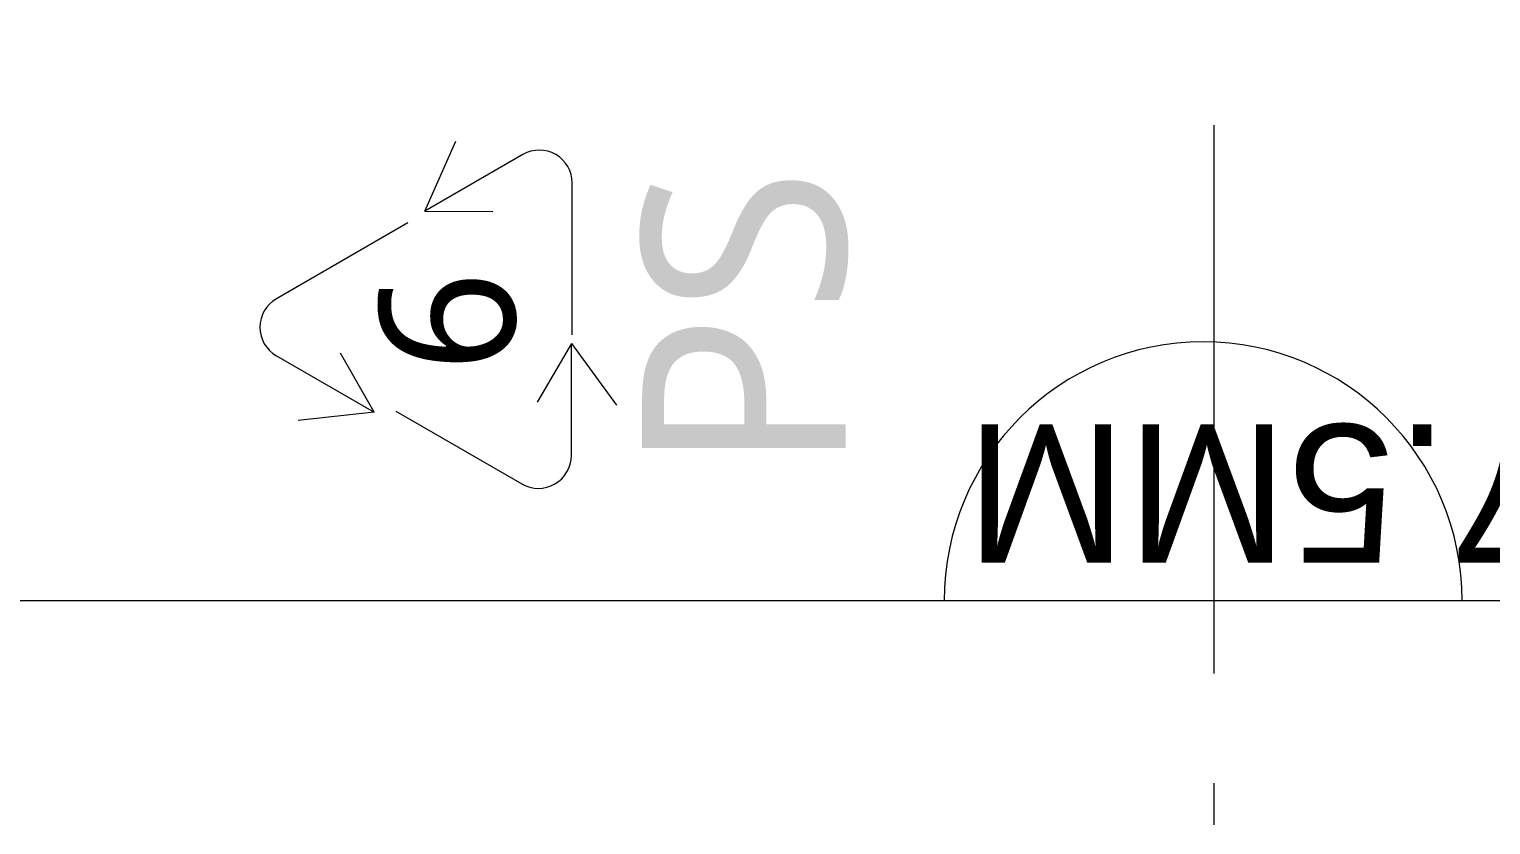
# Model space of a CAD drawing. Header units: millimetres. Extents: x 1863 to 2194, y 977 to 1295.
# Drawn here: x 2016.53 to 2050.38, y 977.02 to 995.44 of the extents above; entities that cross this region are included whole.
import ezdxf

# ---------------------------------------------------------------- set-up
doc = ezdxf.new("R2010")
doc.units = ezdxf.units.MM
doc.linetypes.add('CENTERX2', pattern=[101.6, 63.5, -12.7, 12.7, -12.7])
doc.layers.add('05 Tray 實際版框', color=220, linetype='Continuous', lineweight=25)
doc.styles.add('CHINE', font='')
doc.styles.get("Standard").update_dxf_attribs({"font": 'txt', "bigfont": 'gbcbig.shx'})
doc.styles.get('CHINE').set_extended_font_data('微軟正黑體')

msp = doc.modelspace()

# ---------------------------------------------------------------- linework, layer by layer
at = {"layer": '05 Tray 實際版框', "linetype": 'CENTERX2', "lineweight": 0, "ltscale": 0.2}
msp.add_line((2043.966, 1257.38), (2043.966, 977.019), dxfattribs=at)
at = {"layer": '05 Tray 實際版框', "color": 5, "lineweight": 13}
for p, q in [((2025.691, 991.232), (2026.405, 992.852)), ((2027.958, 992.54), (2025.691, 991.232)), ((2029.103, 988.368), (2029.103, 991.88)), ((2025.691, 991.232), (2027.266, 991.224)), ((2025.292, 990.956), (2022.251, 989.2)), ((2029.083, 988.166), (2028.288, 986.806)), ((2029.083, 985.572), (2029.083, 988.166)), ((2029.083, 988.166), (2030.129, 986.738)), ((2022.251, 987.879), (2024.518, 986.57)), ((2024.518, 986.57), (2023.737, 987.938)), ((2024.518, 986.57), (2022.758, 986.378)), ((2025.017, 986.598), (2027.938, 984.912))]:
    msp.add_line(p, q, dxfattribs=at)
at = {"layer": '05 Tray 實際版框', "lineweight": 0, "ltscale": 0.2}
msp.add_lwpolyline([(2049.717, 982.203, 1), (2037.717, 982.203, 1)], format="xyb", dxfattribs=at)
msp.add_lwpolyline([(2049.717, 982.203, 1), (2037.717, 982.203, 1)], format="xyb", dxfattribs=at)
msp.add_lwpolyline([(2177.895, 982.203), (2003.716, 982.203)], dxfattribs=at)
at = {"layer": '05 Tray 實際版框', "color": 5, "lineweight": 13}
for centre, start, end in [((2028.34, 991.88), 0, 120), ((2022.632, 988.539), 120, 240), ((2028.32, 985.572), 240, 0)]:
    msp.add_arc(centre, 0.763, start, end, dxfattribs=at)

# ---------------------------------------------------------------- texts
at = {"layer": '05 Tray 實際版框', "color": 5, "lineweight": 13, "attachment_point": 1, "rotation": 90, "style": 'CHINE'}
for s, insert, char_height, width in [('{\\fMicrosoft JhengHei|b0|i0|c136|p34;PS}', (2030.722, 985.147), 4.71386, 44.06464), ('{\\fMicrosoft JhengHei|b0|i0|c136|p34;6}', (2024.637, 987.503), 3.14258, 29.37643)]:
    msp.add_mtext(s, dxfattribs=dict(at, insert=insert, char_height=char_height, width=width))
at = {"layer": '05 Tray 實際版框', "lineweight": 0, "ltscale": 0.2, "insert": (2051.897, 983.087), "char_height": 3.20376, "width": 13.38695, "attachment_point": 1, "rotation": 180}
msp.add_mtext('{\\fArial|b0|i0|c0|p0;7.5MM}', dxfattribs=at)

doc.saveas('drawing.dxf')
